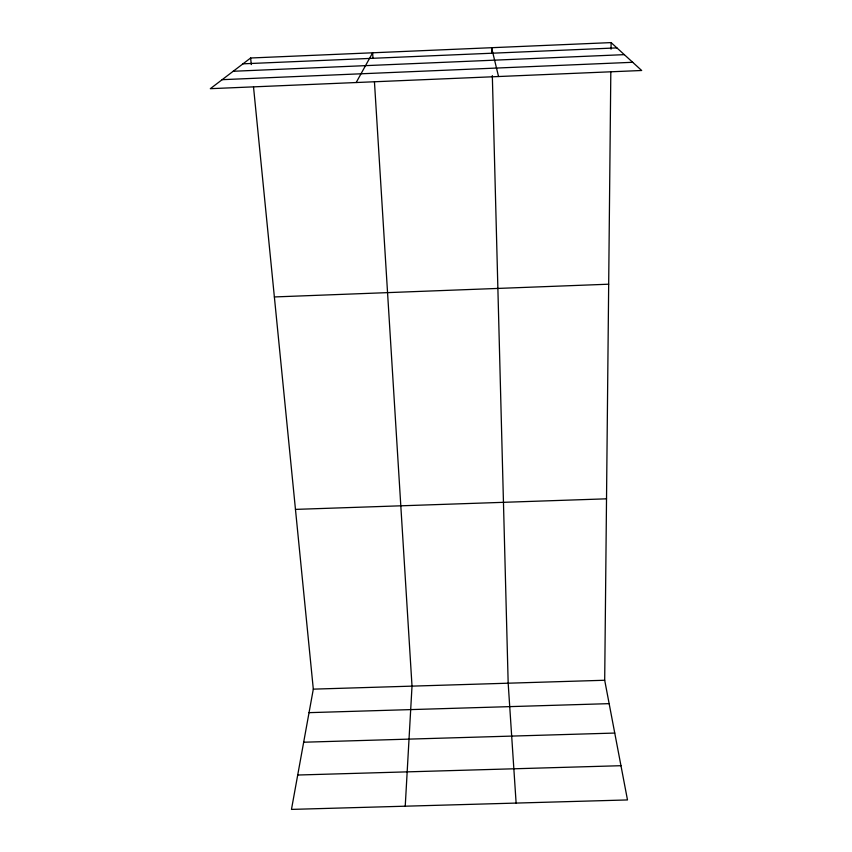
<?xml version="1.0" encoding="UTF-8"?>
<svg xmlns="http://www.w3.org/2000/svg" width="852" height="852" viewBox="0 0 852 852"><rect width="100%" height="100%" fill="white"/><g stroke="black" fill="none" stroke-linecap="round" stroke-linejoin="round"><path stroke-width="1.28" d="M253.523 87.021L313.312 689.14L291.469 809.4L627.487 799.943L604.696 680.258L610.82 71.632M611.044 49.203L611.108 42.6L250.637 58L210.327 88.683L641.673 70.492L611.108 42.6M405.232 806.194L412.017 686.126L374.454 81.92M356.179 82.527L372.633 52.792L372.963 58.085M242.99 63.825L616.901 47.893M233.214 71.27L624.314 54.645M222.159 79.673L632.695 62.292M274.365 296.943L608.679 284.206M295.463 509.389L606.528 498.825M313.312 689.14L604.696 680.258M309.042 712.655L609.159 703.645M303.674 742.22L614.75 733.061M297.71 775.022L620.97 765.703M498.537 76.52L491.593 47.712L491.732 53.026M250.637 58L251.297 64.592M516.12 803.074L508.175 683.197L492.328 75.615"/></g></svg>
